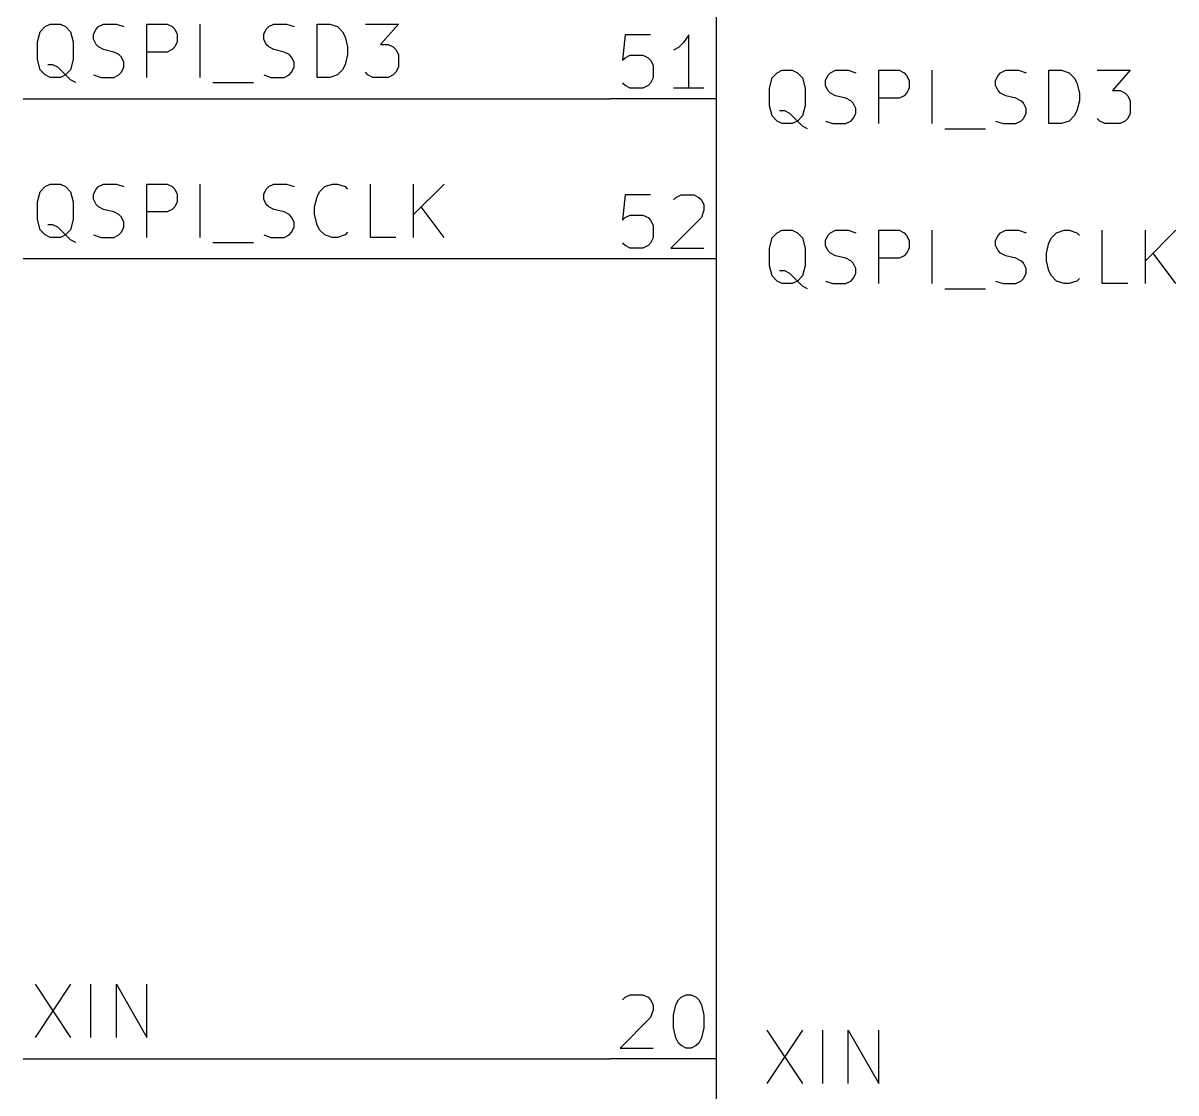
# Model space of a CAD drawing. Extents: x 0.4 to 11.3, y -7.9 to -0.4.
# Drawn here: x 5.95 to 7.03, y -4.232 to -3.229 of the extents above; entities that cross this region are included whole.
import ezdxf

# ---------------------------------------------------------------- set-up
doc = ezdxf.new("R2010")
doc.units = 0
doc.header["$MEASUREMENT"] = 0
for name, color, linetype in [('CYAN2', 4, 'CONTINUOUS'), ('GRAY1', 251, 'CONTINUOUS'), ('GREEN3', 91, 'CONTINUOUS'), ('LYELLOW', 51, 'CONTINUOUS'), ('RED2', 1, 'CONTINUOUS'), ('RED3', 11, 'CONTINUOUS')]:
    doc.layers.add(name, color=color, linetype=linetype)

msp = doc.modelspace()

# ---------------------------------------------------------------- linework, layer by layer
at = {"layer": 'CYAN2', "linetype": 'CONTINUOUS'}
for p, q in [((6.65667, -3.27551), (6.66143, -3.27313)), ((6.65667, -3.27551), (6.66143, -3.27313)), ((6.66143, -3.27313), (6.67095, -3.27313)), ((6.66143, -3.27313), (6.67095, -3.27313)), ((6.67095, -3.27313), (6.67571, -3.27551)), ((6.67095, -3.27313), (6.67571, -3.27551)), ((6.70667, -3.27551), (6.71143, -3.27313)), ((6.70667, -3.27551), (6.71143, -3.27313)), ((6.71143, -3.27313), (6.72333, -3.27313)), ((6.71143, -3.27313), (6.72333, -3.27313)), ((6.72333, -3.27313), (6.73048, -3.27551)), ((6.72333, -3.27313), (6.73048, -3.27551)), ((6.7519, -3.32313), (6.7519, -3.27313)), ((6.7519, -3.27313), (6.77095, -3.27313)), ((6.7519, -3.32313), (6.7519, -3.27313)), ((6.7519, -3.27313), (6.77095, -3.27313)), ((6.77095, -3.27313), (6.77571, -3.27551)), ((6.77095, -3.27313), (6.77571, -3.27551)), ((6.8019, -3.32313), (6.8019, -3.27313)), ((6.8019, -3.32313), (6.8019, -3.27313)), ((6.86619, -3.27551), (6.87095, -3.27313)), ((6.86619, -3.27551), (6.87095, -3.27313)), ((6.87095, -3.27313), (6.88285, -3.27313)), ((6.87095, -3.27313), (6.88285, -3.27313)), ((6.88285, -3.27313), (6.89, -3.27551)), ((6.88285, -3.27313), (6.89, -3.27551)), ((6.91143, -3.32313), (6.91143, -3.27313)), ((6.91143, -3.27313), (6.92333, -3.27313)), ((6.91143, -3.32313), (6.91143, -3.27313)), ((6.91143, -3.27313), (6.92333, -3.27313)), ((6.92333, -3.27313), (6.93047, -3.27551)), ((6.92333, -3.27313), (6.93047, -3.27551)), ((6.95667, -3.27313), (6.98762, -3.27313)), ((6.95667, -3.27313), (6.98762, -3.27313)), ((6.98762, -3.27313), (6.97095, -3.29218)), ((6.98762, -3.27313), (6.97095, -3.29218)), ((6.64952, -3.2898), (6.6519, -3.28028)), ((6.64952, -3.2898), (6.6519, -3.28028)), ((6.6519, -3.28028), (6.65667, -3.27551)), ((6.6519, -3.28028), (6.65667, -3.27551)), ((6.67571, -3.27551), (6.68047, -3.28028)), ((6.67571, -3.27551), (6.68047, -3.28028)), ((6.68047, -3.28028), (6.68285, -3.2898)), ((6.68047, -3.28028), (6.68285, -3.2898)), ((6.70191, -3.28265), (6.70428, -3.27789)), ((6.70191, -3.28265), (6.70428, -3.27789)), ((6.70191, -3.28742), (6.70191, -3.28265)), ((6.70191, -3.28742), (6.70191, -3.28265)), ((6.70428, -3.27789), (6.70667, -3.27551)), ((6.70428, -3.27789), (6.70667, -3.27551)), ((6.77571, -3.27551), (6.77809, -3.27789)), ((6.77571, -3.27551), (6.77809, -3.27789)), ((6.77809, -3.27789), (6.78047, -3.28265)), ((6.77809, -3.27789), (6.78047, -3.28265)), ((6.78047, -3.28265), (6.78047, -3.2898)), ((6.78047, -3.28265), (6.78047, -3.2898)), ((6.86143, -3.28265), (6.86381, -3.27789)), ((6.86143, -3.28265), (6.86381, -3.27789)), ((6.86143, -3.28742), (6.86143, -3.28265)), ((6.86143, -3.28742), (6.86143, -3.28265)), ((6.86381, -3.27789), (6.86619, -3.27551)), ((6.86381, -3.27789), (6.86619, -3.27551)), ((6.93047, -3.27551), (6.93524, -3.28028)), ((6.93047, -3.27551), (6.93524, -3.28028)), ((6.93524, -3.28028), (6.93762, -3.28504)), ((6.93524, -3.28028), (6.93762, -3.28504)), ((6.64952, -3.30646), (6.64952, -3.2898)), ((6.64952, -3.30646), (6.64952, -3.2898)), ((6.68285, -3.2898), (6.68285, -3.30646)), ((6.68285, -3.2898), (6.68285, -3.30646)), ((6.70428, -3.29218), (6.70191, -3.28742)), ((6.70428, -3.29218), (6.70191, -3.28742)), ((6.70667, -3.29456), (6.70428, -3.29218)), ((6.70667, -3.29456), (6.70428, -3.29218)), ((6.71143, -3.29694), (6.70667, -3.29456)), ((6.71143, -3.29694), (6.70667, -3.29456)), ((6.77809, -3.29456), (6.77571, -3.29694)), ((6.77809, -3.29456), (6.77571, -3.29694)), ((6.78047, -3.2898), (6.77809, -3.29456)), ((6.78047, -3.2898), (6.77809, -3.29456)), ((6.86381, -3.29218), (6.86143, -3.28742)), ((6.86381, -3.29218), (6.86143, -3.28742)), ((6.86619, -3.29456), (6.86381, -3.29218)), ((6.86619, -3.29456), (6.86381, -3.29218)), ((6.87095, -3.29694), (6.86619, -3.29456)), ((6.87095, -3.29694), (6.86619, -3.29456)), ((6.93762, -3.28504), (6.94, -3.29456)), ((6.93762, -3.28504), (6.94, -3.29456)), ((6.94, -3.29456), (6.94, -3.3017)), ((6.94, -3.29456), (6.94, -3.3017)), ((6.97095, -3.29218), (6.97809, -3.29218)), ((6.97095, -3.29218), (6.97809, -3.29218)), ((6.97809, -3.29218), (6.98285, -3.29456)), ((6.97809, -3.29218), (6.98285, -3.29456)), ((6.98285, -3.29456), (6.98524, -3.29694)), ((6.98285, -3.29456), (6.98524, -3.29694)), ((6.72095, -3.29932), (6.71143, -3.29694)), ((6.72095, -3.29932), (6.71143, -3.29694)), ((6.72571, -3.3017), (6.72095, -3.29932)), ((6.72571, -3.3017), (6.72095, -3.29932)), ((6.72809, -3.30408), (6.72571, -3.3017)), ((6.72809, -3.30408), (6.72571, -3.3017)), ((6.73048, -3.30885), (6.72809, -3.30408)), ((6.73048, -3.30885), (6.72809, -3.30408)), ((6.77095, -3.29932), (6.7519, -3.29932)), ((6.77095, -3.29932), (6.7519, -3.29932)), ((6.77571, -3.29694), (6.77095, -3.29932)), ((6.77571, -3.29694), (6.77095, -3.29932)), ((6.88048, -3.29932), (6.87095, -3.29694)), ((6.88048, -3.29932), (6.87095, -3.29694)), ((6.88524, -3.3017), (6.88048, -3.29932)), ((6.88524, -3.3017), (6.88048, -3.29932)), ((6.88762, -3.30408), (6.88524, -3.3017)), ((6.88762, -3.30408), (6.88524, -3.3017)), ((6.89, -3.30885), (6.88762, -3.30408)), ((6.89, -3.30885), (6.88762, -3.30408)), ((6.94, -3.3017), (6.93762, -3.31122)), ((6.94, -3.3017), (6.93762, -3.31122)), ((6.98524, -3.29694), (6.98762, -3.3017)), ((6.98524, -3.29694), (6.98762, -3.3017)), ((6.98762, -3.3017), (6.98762, -3.31361)), ((6.98762, -3.3017), (6.98762, -3.31361)), ((6.6519, -3.31599), (6.64952, -3.30646)), ((6.6519, -3.31599), (6.64952, -3.30646)), ((6.65667, -3.32075), (6.6519, -3.31599)), ((6.65667, -3.32075), (6.6519, -3.31599)), ((6.66381, -3.31122), (6.65905, -3.31122)), ((6.66381, -3.31122), (6.65905, -3.31122)), ((6.66857, -3.31361), (6.66381, -3.31122)), ((6.66857, -3.31361), (6.66381, -3.31122)), ((6.67571, -3.32075), (6.66857, -3.31361)), ((6.67571, -3.32075), (6.66857, -3.31361)), ((6.68047, -3.31599), (6.67571, -3.32075)), ((6.68047, -3.31599), (6.67571, -3.32075)), ((6.68285, -3.30646), (6.68047, -3.31599)), ((6.68285, -3.30646), (6.68047, -3.31599)), ((6.72809, -3.31837), (6.73048, -3.31361)), ((6.72809, -3.31837), (6.73048, -3.31361)), ((6.73048, -3.31361), (6.73048, -3.30885)), ((6.73048, -3.31361), (6.73048, -3.30885)), ((6.88762, -3.31837), (6.89, -3.31361)), ((6.88762, -3.31837), (6.89, -3.31361)), ((6.89, -3.31361), (6.89, -3.30885)), ((6.89, -3.31361), (6.89, -3.30885)), ((6.93524, -3.31599), (6.93047, -3.32075)), ((6.93524, -3.31599), (6.93047, -3.32075)), ((6.93762, -3.31122), (6.93524, -3.31599)), ((6.93762, -3.31122), (6.93524, -3.31599)), ((6.98762, -3.31361), (6.98524, -3.31837)), ((6.98762, -3.31361), (6.98524, -3.31837)), ((6.66143, -3.32313), (6.65667, -3.32075)), ((6.66143, -3.32313), (6.65667, -3.32075)), ((6.67095, -3.32313), (6.66143, -3.32313)), ((6.67095, -3.32313), (6.66143, -3.32313)), ((6.67571, -3.32075), (6.67095, -3.32313)), ((6.67571, -3.32075), (6.67095, -3.32313)), ((6.68047, -3.32551), (6.67571, -3.32075)), ((6.68047, -3.32551), (6.67571, -3.32075)), ((6.68524, -3.32789), (6.68047, -3.32551)), ((6.68524, -3.32789), (6.68047, -3.32551)), ((6.70191, -3.32075), (6.70905, -3.32313)), ((6.70191, -3.32075), (6.70905, -3.32313)), ((6.70905, -3.32313), (6.72095, -3.32313)), ((6.70905, -3.32313), (6.72095, -3.32313)), ((6.72095, -3.32313), (6.72571, -3.32075)), ((6.72095, -3.32313), (6.72571, -3.32075)), ((6.72571, -3.32075), (6.72809, -3.31837)), ((6.72571, -3.32075), (6.72809, -3.31837)), ((6.86143, -3.32075), (6.86857, -3.32313)), ((6.86143, -3.32075), (6.86857, -3.32313)), ((6.86857, -3.32313), (6.88048, -3.32313)), ((6.86857, -3.32313), (6.88048, -3.32313)), ((6.88048, -3.32313), (6.88524, -3.32075)), ((6.88048, -3.32313), (6.88524, -3.32075)), ((6.88524, -3.32075), (6.88762, -3.31837)), ((6.88524, -3.32075), (6.88762, -3.31837)), ((6.92333, -3.32313), (6.91143, -3.32313)), ((6.92333, -3.32313), (6.91143, -3.32313)), ((6.93047, -3.32075), (6.92333, -3.32313)), ((6.93047, -3.32075), (6.92333, -3.32313)), ((6.95905, -3.32075), (6.95667, -3.31837)), ((6.95905, -3.32075), (6.95667, -3.31837)), ((6.96381, -3.32313), (6.95905, -3.32075)), ((6.96381, -3.32313), (6.95905, -3.32075)), ((6.97809, -3.32313), (6.96381, -3.32313)), ((6.97809, -3.32313), (6.96381, -3.32313)), ((6.98285, -3.32075), (6.97809, -3.32313)), ((6.98285, -3.32075), (6.97809, -3.32313)), ((6.98524, -3.31837), (6.98285, -3.32075)), ((6.98524, -3.31837), (6.98285, -3.32075)), ((6.81381, -3.32789), (6.85191, -3.32789)), ((6.81381, -3.32789), (6.85191, -3.32789)), ((6.65667, -3.42551), (6.66143, -3.42313)), ((6.65667, -3.42551), (6.66143, -3.42313)), ((6.66143, -3.42313), (6.67095, -3.42313)), ((6.66143, -3.42313), (6.67095, -3.42313)), ((6.67095, -3.42313), (6.67571, -3.42551)), ((6.67095, -3.42313), (6.67571, -3.42551)), ((6.70667, -3.42551), (6.71143, -3.42313)), ((6.70667, -3.42551), (6.71143, -3.42313)), ((6.71143, -3.42313), (6.72333, -3.42313)), ((6.71143, -3.42313), (6.72333, -3.42313)), ((6.72333, -3.42313), (6.73048, -3.42551)), ((6.72333, -3.42313), (6.73048, -3.42551)), ((6.7519, -3.47313), (6.7519, -3.42313)), ((6.7519, -3.42313), (6.77095, -3.42313)), ((6.7519, -3.47313), (6.7519, -3.42313)), ((6.7519, -3.42313), (6.77095, -3.42313)), ((6.77095, -3.42313), (6.77571, -3.42551)), ((6.77095, -3.42313), (6.77571, -3.42551)), ((6.8019, -3.47313), (6.8019, -3.42313)), ((6.8019, -3.47313), (6.8019, -3.42313)), ((6.86619, -3.42551), (6.87095, -3.42313)), ((6.86619, -3.42551), (6.87095, -3.42313)), ((6.87095, -3.42313), (6.88285, -3.42313)), ((6.87095, -3.42313), (6.88285, -3.42313)), ((6.88285, -3.42313), (6.89, -3.42551)), ((6.88285, -3.42313), (6.89, -3.42551)), ((6.91857, -3.42551), (6.92571, -3.42313)), ((6.91857, -3.42551), (6.92571, -3.42313)), ((6.92571, -3.42313), (6.93047, -3.42313)), ((6.92571, -3.42313), (6.93047, -3.42313)), ((6.93047, -3.42313), (6.93762, -3.42551)), ((6.93047, -3.42313), (6.93762, -3.42551)), ((6.96143, -3.47313), (6.96143, -3.42313)), ((6.96143, -3.47313), (6.96143, -3.42313)), ((7.0019, -3.47313), (7.0019, -3.42313)), ((7.03047, -3.42313), (7.0019, -3.4517)), ((7.0019, -3.47313), (7.0019, -3.42313)), ((7.03047, -3.42313), (7.0019, -3.4517)), ((6.64952, -3.4398), (6.6519, -3.43028)), ((6.64952, -3.4398), (6.6519, -3.43028)), ((6.6519, -3.43028), (6.65667, -3.42551)), ((6.6519, -3.43028), (6.65667, -3.42551)), ((6.67571, -3.42551), (6.68047, -3.43028)), ((6.67571, -3.42551), (6.68047, -3.43028)), ((6.68047, -3.43028), (6.68285, -3.4398)), ((6.68047, -3.43028), (6.68285, -3.4398)), ((6.70191, -3.43265), (6.70428, -3.42789)), ((6.70191, -3.43265), (6.70428, -3.42789)), ((6.70191, -3.43742), (6.70191, -3.43265)), ((6.70191, -3.43742), (6.70191, -3.43265)), ((6.70428, -3.42789), (6.70667, -3.42551)), ((6.70428, -3.42789), (6.70667, -3.42551)), ((6.77571, -3.42551), (6.77809, -3.42789)), ((6.77571, -3.42551), (6.77809, -3.42789)), ((6.77809, -3.42789), (6.78047, -3.43265)), ((6.77809, -3.42789), (6.78047, -3.43265)), ((6.78047, -3.43265), (6.78047, -3.4398)), ((6.78047, -3.43265), (6.78047, -3.4398)), ((6.86143, -3.43265), (6.86381, -3.42789)), ((6.86143, -3.43265), (6.86381, -3.42789)), ((6.86143, -3.43742), (6.86143, -3.43265)), ((6.86143, -3.43742), (6.86143, -3.43265)), ((6.86381, -3.42789), (6.86619, -3.42551)), ((6.86381, -3.42789), (6.86619, -3.42551)), ((6.90905, -3.44456), (6.91143, -3.43504)), ((6.90905, -3.44456), (6.91143, -3.43504)), ((6.91143, -3.43504), (6.91381, -3.43028)), ((6.91143, -3.43504), (6.91381, -3.43028)), ((6.91381, -3.43028), (6.91857, -3.42551)), ((6.91381, -3.43028), (6.91857, -3.42551)), ((6.93762, -3.42551), (6.94, -3.42789)), ((6.93762, -3.42551), (6.94, -3.42789)), ((6.64952, -3.45646), (6.64952, -3.4398)), ((6.64952, -3.45646), (6.64952, -3.4398)), ((6.68285, -3.4398), (6.68285, -3.45646)), ((6.68285, -3.4398), (6.68285, -3.45646)), ((6.70428, -3.44218), (6.70191, -3.43742)), ((6.70428, -3.44218), (6.70191, -3.43742)), ((6.70667, -3.44456), (6.70428, -3.44218)), ((6.70667, -3.44456), (6.70428, -3.44218)), ((6.71143, -3.44694), (6.70667, -3.44456)), ((6.71143, -3.44694), (6.70667, -3.44456)), ((6.77809, -3.44456), (6.77571, -3.44694)), ((6.77809, -3.44456), (6.77571, -3.44694)), ((6.78047, -3.4398), (6.77809, -3.44456)), ((6.78047, -3.4398), (6.77809, -3.44456)), ((6.86381, -3.44218), (6.86143, -3.43742)), ((6.86381, -3.44218), (6.86143, -3.43742)), ((6.86619, -3.44456), (6.86381, -3.44218)), ((6.86619, -3.44456), (6.86381, -3.44218)), ((6.87095, -3.44694), (6.86619, -3.44456)), ((6.87095, -3.44694), (6.86619, -3.44456)), ((6.90905, -3.4517), (6.90905, -3.44456)), ((6.90905, -3.4517), (6.90905, -3.44456)), ((7.03047, -3.47313), (7.00905, -3.44456)), ((7.03047, -3.47313), (7.00905, -3.44456)), ((6.6519, -3.46599), (6.64952, -3.45646)), ((6.6519, -3.46599), (6.64952, -3.45646)), ((6.68285, -3.45646), (6.68047, -3.46599)), ((6.68285, -3.45646), (6.68047, -3.46599)), ((6.72095, -3.44932), (6.71143, -3.44694)), ((6.72095, -3.44932), (6.71143, -3.44694)), ((6.72571, -3.4517), (6.72095, -3.44932)), ((6.72571, -3.4517), (6.72095, -3.44932)), ((6.72809, -3.45408), (6.72571, -3.4517)), ((6.72809, -3.45408), (6.72571, -3.4517)), ((6.73048, -3.45885), (6.72809, -3.45408)), ((6.73048, -3.45885), (6.72809, -3.45408)), ((6.77095, -3.44932), (6.7519, -3.44932)), ((6.77095, -3.44932), (6.7519, -3.44932)), ((6.77571, -3.44694), (6.77095, -3.44932)), ((6.77571, -3.44694), (6.77095, -3.44932)), ((6.88048, -3.44932), (6.87095, -3.44694)), ((6.88048, -3.44932), (6.87095, -3.44694)), ((6.88524, -3.4517), (6.88048, -3.44932)), ((6.88524, -3.4517), (6.88048, -3.44932)), ((6.88762, -3.45408), (6.88524, -3.4517)), ((6.88762, -3.45408), (6.88524, -3.4517)), ((6.89, -3.45885), (6.88762, -3.45408)), ((6.89, -3.45885), (6.88762, -3.45408)), ((6.91143, -3.46122), (6.90905, -3.4517)), ((6.91143, -3.46122), (6.90905, -3.4517)), ((6.65667, -3.47075), (6.6519, -3.46599)), ((6.65667, -3.47075), (6.6519, -3.46599)), ((6.66381, -3.46122), (6.65905, -3.46122)), ((6.66381, -3.46122), (6.65905, -3.46122)), ((6.66857, -3.46361), (6.66381, -3.46122)), ((6.66857, -3.46361), (6.66381, -3.46122)), ((6.67571, -3.47075), (6.66857, -3.46361)), ((6.67571, -3.47075), (6.66857, -3.46361)), ((6.68047, -3.46599), (6.67571, -3.47075)), ((6.68047, -3.46599), (6.67571, -3.47075)), ((6.72809, -3.46837), (6.73048, -3.46361)), ((6.72809, -3.46837), (6.73048, -3.46361)), ((6.73048, -3.46361), (6.73048, -3.45885)), ((6.73048, -3.46361), (6.73048, -3.45885)), ((6.88762, -3.46837), (6.89, -3.46361)), ((6.88762, -3.46837), (6.89, -3.46361)), ((6.89, -3.46361), (6.89, -3.45885)), ((6.89, -3.46361), (6.89, -3.45885)), ((6.91381, -3.46599), (6.91143, -3.46122)), ((6.91381, -3.46599), (6.91143, -3.46122)), ((6.91857, -3.47075), (6.91381, -3.46599)), ((6.91857, -3.47075), (6.91381, -3.46599)), ((6.66143, -3.47313), (6.65667, -3.47075)), ((6.66143, -3.47313), (6.65667, -3.47075)), ((6.67095, -3.47313), (6.66143, -3.47313)), ((6.67095, -3.47313), (6.66143, -3.47313)), ((6.67571, -3.47075), (6.67095, -3.47313)), ((6.67571, -3.47075), (6.67095, -3.47313)), ((6.68047, -3.47551), (6.67571, -3.47075)), ((6.68047, -3.47551), (6.67571, -3.47075)), ((6.68524, -3.47789), (6.68047, -3.47551)), ((6.68524, -3.47789), (6.68047, -3.47551)), ((6.70191, -3.47075), (6.70905, -3.47313)), ((6.70191, -3.47075), (6.70905, -3.47313)), ((6.70905, -3.47313), (6.72095, -3.47313)), ((6.70905, -3.47313), (6.72095, -3.47313)), ((6.72095, -3.47313), (6.72571, -3.47075)), ((6.72095, -3.47313), (6.72571, -3.47075)), ((6.72571, -3.47075), (6.72809, -3.46837)), ((6.72571, -3.47075), (6.72809, -3.46837)), ((6.81381, -3.47789), (6.85191, -3.47789)), ((6.81381, -3.47789), (6.85191, -3.47789)), ((6.86143, -3.47075), (6.86857, -3.47313)), ((6.86143, -3.47075), (6.86857, -3.47313)), ((6.86857, -3.47313), (6.88048, -3.47313)), ((6.86857, -3.47313), (6.88048, -3.47313)), ((6.88048, -3.47313), (6.88524, -3.47075)), ((6.88048, -3.47313), (6.88524, -3.47075)), ((6.88524, -3.47075), (6.88762, -3.46837)), ((6.88524, -3.47075), (6.88762, -3.46837)), ((6.92571, -3.47313), (6.91857, -3.47075)), ((6.92571, -3.47313), (6.91857, -3.47075)), ((6.93047, -3.47313), (6.92571, -3.47313)), ((6.93047, -3.47313), (6.92571, -3.47313)), ((6.93762, -3.47075), (6.93047, -3.47313)), ((6.93762, -3.47075), (6.93047, -3.47313)), ((6.94, -3.46837), (6.93762, -3.47075)), ((6.94, -3.46837), (6.93762, -3.47075)), ((6.98524, -3.47313), (6.96143, -3.47313)), ((6.98524, -3.47313), (6.96143, -3.47313)), ((6.64714, -4.17313), (6.68047, -4.22313)), ((6.68047, -4.17313), (6.64714, -4.22313)), ((6.64714, -4.17313), (6.68047, -4.22313)), ((6.68047, -4.17313), (6.64714, -4.22313)), ((6.69952, -4.22313), (6.69952, -4.17313)), ((6.69952, -4.22313), (6.69952, -4.17313)), ((6.72333, -4.22313), (6.72333, -4.17313)), ((6.72333, -4.17313), (6.7519, -4.22313)), ((6.72333, -4.22313), (6.72333, -4.17313)), ((6.72333, -4.17313), (6.7519, -4.22313)), ((6.7519, -4.22313), (6.7519, -4.17313)), ((6.7519, -4.22313), (6.7519, -4.17313))]:
    msp.add_line(p, q, dxfattribs=at)
at = {"layer": 'GRAY1', "linetype": 'CONTINUOUS'}
for p, q in [((5.97078, -3.23218), (5.97554, -3.2298)), ((5.97554, -3.2298), (5.98506, -3.2298)), ((5.98506, -3.2298), (5.98982, -3.23218)), ((6.02078, -3.23218), (6.02554, -3.2298)), ((6.02554, -3.2298), (6.03744, -3.2298)), ((6.03744, -3.2298), (6.04459, -3.23218)), ((6.06601, -3.2798), (6.06601, -3.2298)), ((6.06601, -3.2298), (6.08506, -3.2298)), ((6.08506, -3.2298), (6.08982, -3.23218)), ((6.11601, -3.2798), (6.11601, -3.2298)), ((6.1803, -3.23218), (6.18506, -3.2298)), ((6.18506, -3.2298), (6.19696, -3.2298)), ((6.19696, -3.2298), (6.20411, -3.23218)), ((6.22554, -3.2798), (6.22554, -3.2298)), ((6.22554, -3.2298), (6.23744, -3.2298)), ((6.23744, -3.2298), (6.24458, -3.23218)), ((6.27078, -3.2298), (6.30173, -3.2298)), ((6.30173, -3.2298), (6.28506, -3.24885)), ((5.96363, -3.24647), (5.96601, -3.23694)), ((5.96601, -3.23694), (5.97078, -3.23218)), ((5.98982, -3.23218), (5.99458, -3.23694)), ((5.99458, -3.23694), (5.99696, -3.24647)), ((6.01602, -3.23932), (6.01839, -3.23456)), ((6.01602, -3.24409), (6.01602, -3.23932)), ((6.01839, -3.23456), (6.02078, -3.23218)), ((6.08982, -3.23218), (6.0922, -3.23456)), ((6.0922, -3.23456), (6.09458, -3.23932)), ((6.09458, -3.23932), (6.09458, -3.24647)), ((6.17554, -3.23932), (6.17792, -3.23456)), ((6.17554, -3.24409), (6.17554, -3.23932)), ((6.17792, -3.23456), (6.1803, -3.23218)), ((6.24458, -3.23218), (6.24935, -3.23694)), ((6.24935, -3.23694), (6.25173, -3.2417)), ((5.96363, -3.26313), (5.96363, -3.24647)), ((5.99696, -3.24647), (5.99696, -3.26313)), ((6.01839, -3.24885), (6.01602, -3.24409)), ((6.02078, -3.25123), (6.01839, -3.24885)), ((6.02554, -3.25361), (6.02078, -3.25123)), ((6.0922, -3.25123), (6.08982, -3.25361)), ((6.09458, -3.24647), (6.0922, -3.25123)), ((6.17792, -3.24885), (6.17554, -3.24409)), ((6.1803, -3.25123), (6.17792, -3.24885)), ((6.18506, -3.25361), (6.1803, -3.25123)), ((6.25173, -3.2417), (6.25411, -3.25123)), ((6.25411, -3.25123), (6.25411, -3.25837)), ((6.28506, -3.24885), (6.2922, -3.24885)), ((6.2922, -3.24885), (6.29696, -3.25123)), ((6.29696, -3.25123), (6.29935, -3.25361)), ((6.03506, -3.25599), (6.02554, -3.25361)), ((6.03982, -3.25837), (6.03506, -3.25599)), ((6.0422, -3.26075), (6.03982, -3.25837)), ((6.04459, -3.26552), (6.0422, -3.26075)), ((6.08506, -3.25599), (6.06601, -3.25599)), ((6.08982, -3.25361), (6.08506, -3.25599)), ((6.19459, -3.25599), (6.18506, -3.25361)), ((6.19935, -3.25837), (6.19459, -3.25599)), ((6.20173, -3.26075), (6.19935, -3.25837)), ((6.20411, -3.26552), (6.20173, -3.26075)), ((6.25411, -3.25837), (6.25173, -3.26789)), ((6.29935, -3.25361), (6.30173, -3.25837)), ((6.30173, -3.25837), (6.30173, -3.27028)), ((5.96601, -3.27266), (5.96363, -3.26313)), ((5.97078, -3.27742), (5.96601, -3.27266)), ((5.97792, -3.26789), (5.97316, -3.26789)), ((5.98268, -3.27028), (5.97792, -3.26789)), ((5.98982, -3.27742), (5.98268, -3.27028)), ((5.99458, -3.27266), (5.98982, -3.27742)), ((5.99696, -3.26313), (5.99458, -3.27266)), ((6.0422, -3.27504), (6.04459, -3.27028)), ((6.04459, -3.27028), (6.04459, -3.26552)), ((6.20173, -3.27504), (6.20411, -3.27028)), ((6.20411, -3.27028), (6.20411, -3.26552)), ((6.24935, -3.27266), (6.24458, -3.27742)), ((6.25173, -3.26789), (6.24935, -3.27266)), ((6.30173, -3.27028), (6.29935, -3.27504)), ((5.97554, -3.2798), (5.97078, -3.27742)), ((5.98506, -3.2798), (5.97554, -3.2798)), ((5.98982, -3.27742), (5.98506, -3.2798)), ((5.99458, -3.28218), (5.98982, -3.27742)), ((5.99935, -3.28456), (5.99458, -3.28218)), ((6.01602, -3.27742), (6.02316, -3.2798)), ((6.02316, -3.2798), (6.03506, -3.2798)), ((6.03506, -3.2798), (6.03982, -3.27742)), ((6.03982, -3.27742), (6.0422, -3.27504)), ((6.12792, -3.28456), (6.16602, -3.28456)), ((6.17554, -3.27742), (6.18268, -3.2798)), ((6.18268, -3.2798), (6.19459, -3.2798)), ((6.19459, -3.2798), (6.19935, -3.27742)), ((6.19935, -3.27742), (6.20173, -3.27504)), ((6.23744, -3.2798), (6.22554, -3.2798)), ((6.24458, -3.27742), (6.23744, -3.2798)), ((6.27316, -3.27742), (6.27078, -3.27504)), ((6.27792, -3.2798), (6.27316, -3.27742)), ((6.2922, -3.2798), (6.27792, -3.2798)), ((6.29696, -3.27742), (6.2922, -3.2798)), ((6.29935, -3.27504), (6.29696, -3.27742)), ((5.97078, -3.38218), (5.97554, -3.3798)), ((5.97554, -3.3798), (5.98506, -3.3798)), ((5.98506, -3.3798), (5.98982, -3.38218)), ((6.02078, -3.38218), (6.02554, -3.3798)), ((6.02554, -3.3798), (6.03744, -3.3798)), ((6.03744, -3.3798), (6.04459, -3.38218)), ((6.06601, -3.4298), (6.06601, -3.3798)), ((6.06601, -3.3798), (6.08506, -3.3798)), ((6.08506, -3.3798), (6.08982, -3.38218)), ((6.11601, -3.4298), (6.11601, -3.3798)), ((6.1803, -3.38218), (6.18506, -3.3798)), ((6.18506, -3.3798), (6.19696, -3.3798)), ((6.19696, -3.3798), (6.20411, -3.38218)), ((6.23268, -3.38218), (6.23982, -3.3798)), ((6.23982, -3.3798), (6.24458, -3.3798)), ((6.24458, -3.3798), (6.25173, -3.38218)), ((6.27554, -3.4298), (6.27554, -3.3798)), ((6.31601, -3.4298), (6.31601, -3.3798)), ((6.34458, -3.3798), (6.31601, -3.40837)), ((5.96363, -3.39647), (5.96601, -3.38694)), ((5.96601, -3.38694), (5.97078, -3.38218)), ((5.98982, -3.38218), (5.99458, -3.38694)), ((5.99458, -3.38694), (5.99696, -3.39647)), ((6.01602, -3.38932), (6.01839, -3.38456)), ((6.01602, -3.39409), (6.01602, -3.38932)), ((6.01839, -3.38456), (6.02078, -3.38218)), ((6.08982, -3.38218), (6.0922, -3.38456)), ((6.0922, -3.38456), (6.09458, -3.38932)), ((6.09458, -3.38932), (6.09458, -3.39647)), ((6.17554, -3.38932), (6.17792, -3.38456)), ((6.17554, -3.39409), (6.17554, -3.38932)), ((6.17792, -3.38456), (6.1803, -3.38218)), ((6.22316, -3.40123), (6.22554, -3.3917)), ((6.22554, -3.3917), (6.22792, -3.38694)), ((6.22792, -3.38694), (6.23268, -3.38218)), ((6.25173, -3.38218), (6.25411, -3.38456)), ((5.96363, -3.41313), (5.96363, -3.39647)), ((5.99696, -3.39647), (5.99696, -3.41313)), ((6.01839, -3.39885), (6.01602, -3.39409)), ((6.02078, -3.40123), (6.01839, -3.39885)), ((6.02554, -3.40361), (6.02078, -3.40123)), ((6.0922, -3.40123), (6.08982, -3.40361)), ((6.09458, -3.39647), (6.0922, -3.40123)), ((6.17792, -3.39885), (6.17554, -3.39409)), ((6.1803, -3.40123), (6.17792, -3.39885)), ((6.18506, -3.40361), (6.1803, -3.40123)), ((6.22316, -3.40837), (6.22316, -3.40123)), ((6.34458, -3.4298), (6.32316, -3.40123)), ((5.96601, -3.42266), (5.96363, -3.41313)), ((5.99696, -3.41313), (5.99458, -3.42266)), ((6.03506, -3.40599), (6.02554, -3.40361)), ((6.03982, -3.40837), (6.03506, -3.40599)), ((6.0422, -3.41075), (6.03982, -3.40837)), ((6.04459, -3.41552), (6.0422, -3.41075)), ((6.08506, -3.40599), (6.06601, -3.40599)), ((6.08982, -3.40361), (6.08506, -3.40599)), ((6.19459, -3.40599), (6.18506, -3.40361)), ((6.19935, -3.40837), (6.19459, -3.40599)), ((6.20173, -3.41075), (6.19935, -3.40837)), ((6.20411, -3.41552), (6.20173, -3.41075)), ((6.22554, -3.41789), (6.22316, -3.40837)), ((5.97078, -3.42742), (5.96601, -3.42266)), ((5.97792, -3.41789), (5.97316, -3.41789)), ((5.98268, -3.42028), (5.97792, -3.41789)), ((5.98982, -3.42742), (5.98268, -3.42028)), ((5.99458, -3.42266), (5.98982, -3.42742)), ((6.03982, -3.42742), (6.0422, -3.42504)), ((6.0422, -3.42504), (6.04459, -3.42028)), ((6.04459, -3.42028), (6.04459, -3.41552)), ((6.19935, -3.42742), (6.20173, -3.42504)), ((6.20173, -3.42504), (6.20411, -3.42028)), ((6.20411, -3.42028), (6.20411, -3.41552)), ((6.22792, -3.42266), (6.22554, -3.41789)), ((6.23268, -3.42742), (6.22792, -3.42266)), ((6.25411, -3.42504), (6.25173, -3.42742)), ((5.97554, -3.4298), (5.97078, -3.42742)), ((5.98506, -3.4298), (5.97554, -3.4298)), ((5.98982, -3.42742), (5.98506, -3.4298)), ((5.99458, -3.43218), (5.98982, -3.42742)), ((5.99935, -3.43456), (5.99458, -3.43218)), ((6.01602, -3.42742), (6.02316, -3.4298)), ((6.02316, -3.4298), (6.03506, -3.4298)), ((6.03506, -3.4298), (6.03982, -3.42742)), ((6.12792, -3.43456), (6.16602, -3.43456)), ((6.17554, -3.42742), (6.18268, -3.4298)), ((6.18268, -3.4298), (6.19459, -3.4298)), ((6.19459, -3.4298), (6.19935, -3.42742)), ((6.23982, -3.4298), (6.23268, -3.42742)), ((6.24458, -3.4298), (6.23982, -3.4298)), ((6.25173, -3.42742), (6.24458, -3.4298)), ((6.29935, -3.4298), (6.27554, -3.4298)), ((5.96125, -4.1298), (5.99458, -4.1798)), ((5.99458, -4.1298), (5.96125, -4.1798)), ((6.01363, -4.1798), (6.01363, -4.1298)), ((6.03744, -4.1798), (6.03744, -4.1298)), ((6.03744, -4.1298), (6.06601, -4.1798)), ((6.06601, -4.1798), (6.06601, -4.1298))]:
    msp.add_line(p, q, dxfattribs=at)
at = {"layer": 'GREEN3', "linetype": 'CONTINUOUS'}
for p, q in [((5.95, -3.3), (6.5, -3.3)), ((6.5, -3.45), (5.95, -3.45)), ((5.95, -4.2), (6.5, -4.2))]:
    msp.add_line(p, q, dxfattribs=at)
at = {"layer": 'LYELLOW', "linetype": 'CONTINUOUS'}
msp.add_line((6.6, -6), (6.6, -2.2), dxfattribs=at)
at = {"layer": 'RED2', "linetype": 'CONTINUOUS'}
for p, q in [((6.6, -6), (6.6, -2.2)), ((6.6, -3.3), (6.5, -3.3)), ((6.6, -3.3), (6.5, -3.3)), ((6.6, -3.45), (6.5, -3.45)), ((6.6, -3.45), (6.5, -3.45)), ((6.6, -4.2), (6.5, -4.2)), ((6.6, -4.2), (6.5, -4.2))]:
    msp.add_line(p, q, dxfattribs=at)
at = {"layer": 'RED3', "linetype": 'CONTINUOUS'}
for p, q in [((6.51428, -3.23988), (6.51191, -3.26369)), ((6.51428, -3.23988), (6.51191, -3.26369)), ((6.53809, -3.23988), (6.51428, -3.23988)), ((6.53809, -3.23988), (6.51428, -3.23988)), ((6.57381, -3.23988), (6.56905, -3.24702)), ((6.57381, -3.23988), (6.56905, -3.24702)), ((6.57381, -3.28988), (6.57381, -3.23988)), ((6.57381, -3.28988), (6.57381, -3.23988)), ((6.56428, -3.25178), (6.55952, -3.25417)), ((6.56428, -3.25178), (6.55952, -3.25417)), ((6.56905, -3.24702), (6.56428, -3.25178)), ((6.56905, -3.24702), (6.56428, -3.25178)), ((6.51191, -3.26369), (6.51428, -3.26131)), ((6.51191, -3.26369), (6.51428, -3.26131)), ((6.51428, -3.26131), (6.51905, -3.25893)), ((6.51428, -3.26131), (6.51905, -3.25893)), ((6.51905, -3.25893), (6.53095, -3.25893)), ((6.51905, -3.25893), (6.53095, -3.25893)), ((6.53095, -3.25893), (6.53571, -3.26131)), ((6.53095, -3.25893), (6.53571, -3.26131)), ((6.53571, -3.26131), (6.53809, -3.26369)), ((6.53571, -3.26131), (6.53809, -3.26369)), ((6.53809, -3.26369), (6.54048, -3.26845)), ((6.53809, -3.26369), (6.54048, -3.26845)), ((6.54048, -3.26845), (6.54048, -3.28035)), ((6.54048, -3.26845), (6.54048, -3.28035)), ((6.54048, -3.28035), (6.53809, -3.28512)), ((6.54048, -3.28035), (6.53809, -3.28512)), ((6.51428, -3.2875), (6.51191, -3.28512)), ((6.51428, -3.2875), (6.51191, -3.28512)), ((6.51905, -3.28988), (6.51428, -3.2875)), ((6.51905, -3.28988), (6.51428, -3.2875)), ((6.53095, -3.28988), (6.51905, -3.28988)), ((6.53095, -3.28988), (6.51905, -3.28988)), ((6.53571, -3.2875), (6.53095, -3.28988)), ((6.53571, -3.2875), (6.53095, -3.28988)), ((6.53809, -3.28512), (6.53571, -3.2875)), ((6.53809, -3.28512), (6.53571, -3.2875)), ((6.58809, -3.28988), (6.55952, -3.28988)), ((6.58809, -3.28988), (6.55952, -3.28988)), ((6.51428, -3.38988), (6.51191, -3.41369)), ((6.51428, -3.38988), (6.51191, -3.41369)), ((6.53809, -3.38988), (6.51428, -3.38988)), ((6.53809, -3.38988), (6.51428, -3.38988)), ((6.55952, -3.39464), (6.5619, -3.39226)), ((6.55952, -3.39464), (6.5619, -3.39226)), ((6.5619, -3.39226), (6.56667, -3.38988)), ((6.5619, -3.39226), (6.56667, -3.38988)), ((6.56667, -3.38988), (6.57857, -3.38988)), ((6.56667, -3.38988), (6.57857, -3.38988)), ((6.57857, -3.38988), (6.58333, -3.39226)), ((6.57857, -3.38988), (6.58333, -3.39226)), ((6.58333, -3.39226), (6.58571, -3.39464)), ((6.58333, -3.39226), (6.58571, -3.39464)), ((6.58571, -3.39464), (6.58809, -3.3994)), ((6.58571, -3.39464), (6.58809, -3.3994)), ((6.58809, -3.3994), (6.58809, -3.40417)), ((6.58809, -3.3994), (6.58809, -3.40417)), ((6.51191, -3.41369), (6.51428, -3.41131)), ((6.51191, -3.41369), (6.51428, -3.41131)), ((6.51428, -3.41131), (6.51905, -3.40893)), ((6.51428, -3.41131), (6.51905, -3.40893)), ((6.51905, -3.40893), (6.53095, -3.40893)), ((6.51905, -3.40893), (6.53095, -3.40893)), ((6.53095, -3.40893), (6.53571, -3.41131)), ((6.53095, -3.40893), (6.53571, -3.41131)), ((6.53571, -3.41131), (6.53809, -3.41369)), ((6.53571, -3.41131), (6.53809, -3.41369)), ((6.53809, -3.41369), (6.54048, -3.41845)), ((6.53809, -3.41369), (6.54048, -3.41845)), ((6.58571, -3.41131), (6.55714, -3.43988)), ((6.58571, -3.41131), (6.55714, -3.43988)), ((6.58809, -3.40417), (6.58571, -3.41131)), ((6.58809, -3.40417), (6.58571, -3.41131)), ((6.54048, -3.41845), (6.54048, -3.43035)), ((6.54048, -3.41845), (6.54048, -3.43035)), ((6.51428, -3.4375), (6.51191, -3.43512)), ((6.51428, -3.4375), (6.51191, -3.43512)), ((6.53809, -3.43512), (6.53571, -3.4375)), ((6.53809, -3.43512), (6.53571, -3.4375)), ((6.54048, -3.43035), (6.53809, -3.43512)), ((6.54048, -3.43035), (6.53809, -3.43512)), ((6.51905, -3.43988), (6.51428, -3.4375)), ((6.51905, -3.43988), (6.51428, -3.4375)), ((6.53095, -3.43988), (6.51905, -3.43988)), ((6.53095, -3.43988), (6.51905, -3.43988)), ((6.53571, -3.4375), (6.53095, -3.43988)), ((6.53571, -3.4375), (6.53095, -3.43988)), ((6.55714, -3.43988), (6.58809, -3.43988)), ((6.55714, -3.43988), (6.58809, -3.43988)), ((6.51191, -4.14464), (6.51428, -4.14226)), ((6.51191, -4.14464), (6.51428, -4.14226)), ((6.51428, -4.14226), (6.51905, -4.13988)), ((6.51428, -4.14226), (6.51905, -4.13988)), ((6.51905, -4.13988), (6.53095, -4.13988)), ((6.51905, -4.13988), (6.53095, -4.13988)), ((6.53095, -4.13988), (6.53571, -4.14226)), ((6.53095, -4.13988), (6.53571, -4.14226)), ((6.53571, -4.14226), (6.53809, -4.14464)), ((6.53571, -4.14226), (6.53809, -4.14464)), ((6.53809, -4.14464), (6.54048, -4.1494)), ((6.53809, -4.14464), (6.54048, -4.1494)), ((6.5619, -4.1494), (6.56428, -4.14464)), ((6.5619, -4.1494), (6.56428, -4.14464)), ((6.56428, -4.14464), (6.56667, -4.14226)), ((6.56428, -4.14464), (6.56667, -4.14226)), ((6.56667, -4.14226), (6.57143, -4.13988)), ((6.56667, -4.14226), (6.57143, -4.13988)), ((6.57143, -4.13988), (6.57619, -4.13988)), ((6.57143, -4.13988), (6.57619, -4.13988)), ((6.57619, -4.13988), (6.58095, -4.14226)), ((6.57619, -4.13988), (6.58095, -4.14226)), ((6.58095, -4.14226), (6.58333, -4.14464)), ((6.58095, -4.14226), (6.58333, -4.14464)), ((6.58333, -4.14464), (6.58571, -4.1494)), ((6.58333, -4.14464), (6.58571, -4.1494)), ((6.54048, -4.15417), (6.53809, -4.16131)), ((6.54048, -4.15417), (6.53809, -4.16131)), ((6.54048, -4.1494), (6.54048, -4.15417)), ((6.54048, -4.1494), (6.54048, -4.15417)), ((6.55952, -4.15893), (6.5619, -4.1494)), ((6.55952, -4.15893), (6.5619, -4.1494)), ((6.55952, -4.17083), (6.55952, -4.15893)), ((6.55952, -4.17083), (6.55952, -4.15893)), ((6.58571, -4.1494), (6.58809, -4.15893)), ((6.58571, -4.1494), (6.58809, -4.15893)), ((6.58809, -4.15893), (6.58809, -4.17083)), ((6.58809, -4.15893), (6.58809, -4.17083)), ((6.53809, -4.16131), (6.50952, -4.18988)), ((6.53809, -4.16131), (6.50952, -4.18988)), ((6.5619, -4.18035), (6.55952, -4.17083)), ((6.5619, -4.18035), (6.55952, -4.17083)), ((6.56428, -4.18512), (6.5619, -4.18035)), ((6.56428, -4.18512), (6.5619, -4.18035)), ((6.58571, -4.18035), (6.58333, -4.18512)), ((6.58571, -4.18035), (6.58333, -4.18512)), ((6.58809, -4.17083), (6.58571, -4.18035)), ((6.58809, -4.17083), (6.58571, -4.18035)), ((6.50952, -4.18988), (6.54048, -4.18988)), ((6.50952, -4.18988), (6.54048, -4.18988)), ((6.56667, -4.1875), (6.56428, -4.18512)), ((6.56667, -4.1875), (6.56428, -4.18512)), ((6.57143, -4.18988), (6.56667, -4.1875)), ((6.57143, -4.18988), (6.56667, -4.1875)), ((6.57619, -4.18988), (6.57143, -4.18988)), ((6.57619, -4.18988), (6.57143, -4.18988)), ((6.58095, -4.1875), (6.57619, -4.18988)), ((6.58095, -4.1875), (6.57619, -4.18988)), ((6.58333, -4.18512), (6.58095, -4.1875)), ((6.58333, -4.18512), (6.58095, -4.1875))]:
    msp.add_line(p, q, dxfattribs=at)

doc.saveas('drawing.dxf')
